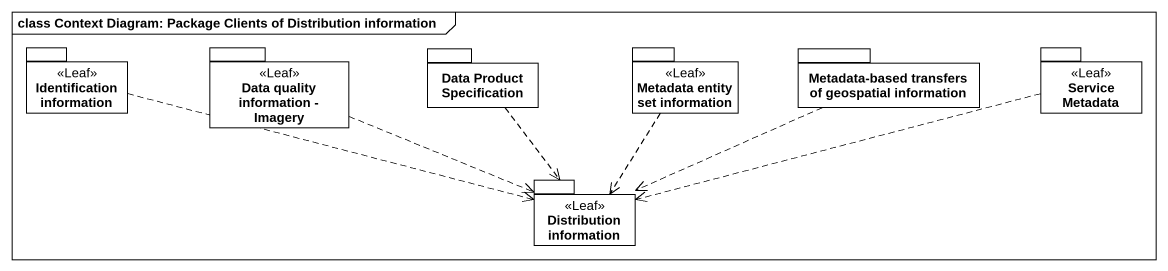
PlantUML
@startuml
mainframe class Context Diagram: Package Clients of Distribution information
package "Identification information" as Identification_information <<Leaf>> {
}
package "Data quality information - Imagery" as Data_quality_information <<Leaf>> {
}
package "Data Product Specification" as Data_Product_Specification {
}
package "Metadata entity set information" as Metadata_entity_set <<Leaf>> {
}
package "Metadata-based transfers of geospatial information" as Metadata_based_transfers_of {
}
package "Service Metadata" as Service_Metadata <<Leaf>> {
}
package "Distribution information" as Distribution_information <<Leaf>> {
}
Identification_information .right.> Distribution_information
Data_quality_information .right.> Distribution_information
Data_Product_Specification ..> Distribution_information
Metadata_entity_set ..> Distribution_information
Metadata_based_transfers_of .left.> Distribution_information
Service_Metadata .left.> Distribution_information
@enduml
